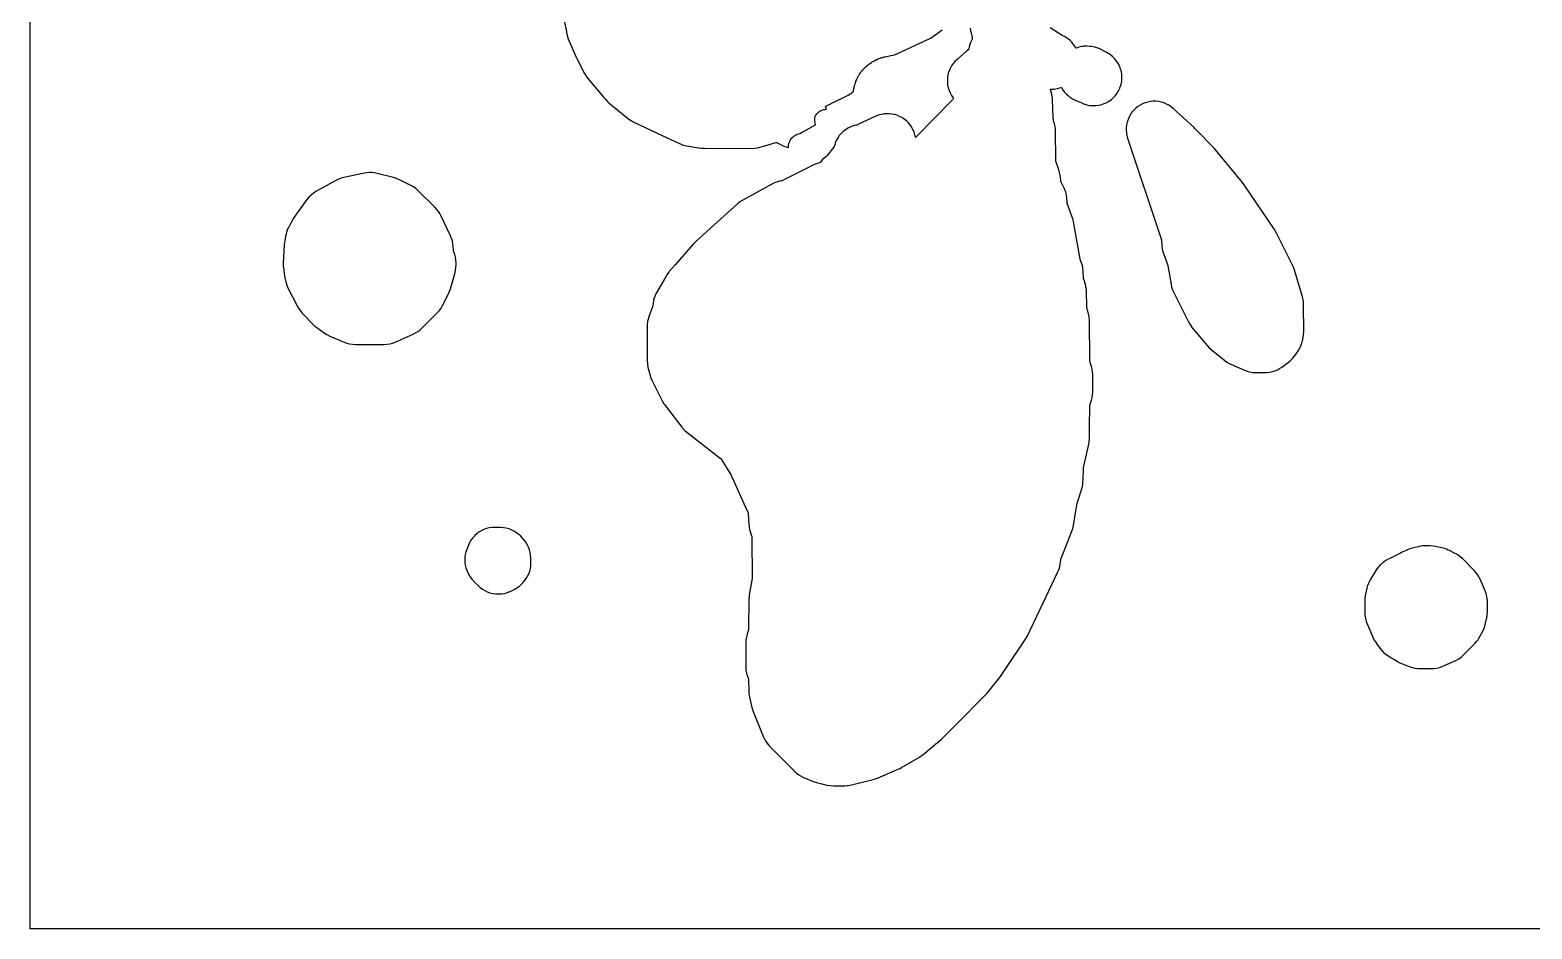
# Model space of a CAD drawing. Header units: millimetres. Extents: x 0 to 300, y 0 to 300.
# Drawn here: x 0 to 133.5, y 0 to 79.9 of the extents above; entities that cross this region are included whole.
import ezdxf

# ---------------------------------------------------------------- set-up
doc = ezdxf.new("R2010")
doc.units = ezdxf.units.MM
doc.layers.add('CUT', color=7, linetype='CONTINUOUS')

msp = doc.modelspace()

# ---------------------------------------------------------------- linework, layer by layer
at = {"layer": 'CUT'}
for points in [[(0.0614, 0), (0.0501, 0.0006), (0.0029, 0.0029), (0.0006, 0.0501), (0, 0.0614), (0, 299.9386), (0.0006, 299.9499), (0.0029, 299.9971), (0.0501, 299.9994), (0.0614, 300), (299.8528, 300), (299.9113, 299.9971), (299.9141, 299.9386), (299.9141, 0.0614), (299.9113, 0.0029), (299.8528, 0), (299.8528, 0)], [(103.304, 53.4369), (104.6246, 51.8421), (104.7933, 51.6579), (104.9796, 51.4914), (106.1972, 50.5083), (106.3808, 50.3733), (106.5761, 50.2557), (106.7812, 50.1563), (107.9457, 49.6561), (108.1778, 49.5698), (108.4173, 49.5069), (108.6618, 49.4679), (108.909, 49.4534), (109.7536, 49.4455), (109.9835, 49.454), (110.2115, 49.4835), (110.4359, 49.5339), (110.6548, 49.6046), (110.8661, 49.6952), (111.0683, 49.8048), (111.2596, 49.9326), (111.8221, 50.3469), (112.0293, 50.5175), (112.2171, 50.7092), (112.3832, 50.92), (112.6723, 51.3305), (112.8224, 51.5715), (112.9442, 51.828), (113.0361, 52.0966), (113.1169, 52.3855), (113.1173, 52.3868), (113.169, 52.6107), (113.1999, 52.8384), (113.2097, 53.0679), (113.2026, 55.4606), (113.1909, 55.6945), (113.188, 55.7145), (113.1875, 55.7244), (113.1536, 55.9567), (113.098, 56.1847), (112.428, 58.4642), (112.3572, 58.6711), (112.2686, 58.871), (112.2677, 58.873), (110.7702, 61.8887), (110.6038, 62.1745), (107.9249, 66.1473), (107.7772, 66.3447), (105.3742, 69.2449), (105.2445, 69.3896), (103.5421, 71.1466), (103.431, 71.2543), (101.6149, 72.9102), (101.4271, 73.0654), (101.225, 73.2016), (101.0107, 73.3174), (100.7861, 73.4119), (100.5534, 73.484), (100.3148, 73.5331), (100.0725, 73.5588), (99.8289, 73.5608), (99.5862, 73.539), (99.3468, 73.4938), (99.113, 73.4254), (98.8869, 73.3346), (98.6707, 73.2223), (98.4665, 73.0894), (98.2762, 72.9373), (98.1016, 72.7673), (97.9444, 72.5812), (97.806, 72.3807), (97.6878, 72.1677), (97.5909, 71.9441), (97.5163, 71.7122), (97.4645, 71.4741), (97.4362, 71.2322), (97.4316, 70.9886), (97.4507, 70.7457), (97.4933, 70.5058), (97.5591, 70.2712), (100.5393, 61.3436), (100.5409, 61.3387), (100.5527, 61.291), (100.5567, 61.2658), (100.5589, 61.2431), (100.6011, 60.6758), (100.6311, 60.4331), (100.6847, 60.1944), (100.7614, 59.9622), (101.1076, 59.0639), (101.1139, 59.046), (101.1356, 58.9669), (101.1392, 58.9482), (101.4163, 57.2922), (101.47, 57.0472), (101.5481, 56.8088), (101.6496, 56.5795), (102.9972, 53.906), (103.1374, 53.6629)], [(26.6371, 52.6945), (27.9258, 52.1475), (28.1611, 52.0612), (28.4038, 51.999), (28.6516, 51.9613), (28.9019, 51.9487), (31.4571, 51.9479), (31.7163, 51.9613), (31.9727, 52.0015), (32.2236, 52.068), (32.4662, 52.1602), (34.0647, 52.8648), (34.2734, 52.9687), (34.4715, 53.0915), (34.6573, 53.2323), (34.8292, 53.3897), (36.2088, 54.7771), (36.3831, 54.9718), (36.5362, 55.1837), (36.6663, 55.4104), (37.1934, 56.4512), (37.2922, 56.6723), (37.3691, 56.9018), (37.7749, 58.3399), (37.8265, 58.5607), (37.8579, 58.7853), (37.8688, 59.0118), (37.8693, 59.1904), (37.8573, 59.4423), (37.8199, 59.6918), (37.7576, 59.9362), (37.671, 60.1731), (37.6618, 60.1947), (37.6541, 60.2145), (37.6411, 60.2585), (37.6332, 60.3036), (37.6313, 60.3248), (37.61, 60.6796), (37.5844, 60.9165), (37.5364, 61.1498), (37.4664, 61.3775), (37.375, 61.5975), (36.525, 63.3969), (36.4224, 63.5914), (36.3031, 63.7762), (36.168, 63.9498), (36.0182, 64.1108), (34.4802, 65.6246), (34.2887, 65.7947), (34.0808, 65.9444), (33.8586, 66.0719), (32.8319, 66.5934), (32.575, 66.7062), (32.307, 66.7895), (30.8398, 67.1569), (30.6189, 67.2017), (30.3948, 67.2264), (30.1694, 67.2309), (29.9445, 67.2151), (29.722, 67.179), (27.9054, 66.8), (27.6583, 66.7351), (27.4191, 66.6453), (27.1903, 66.5316), (25.4088, 65.5294), (25.1834, 65.3863), (24.9746, 65.2199), (24.7847, 65.0322), (24.6158, 64.8253), (23.475, 63.2637), (23.3598, 63.0913), (23.2592, 62.91), (22.9609, 62.3156), (22.9549, 62.3035), (22.8678, 62.1099), (22.7975, 61.9097), (22.7445, 61.7042), (22.6371, 61.2013), (22.6026, 60.9995), (22.5848, 60.7956), (22.5096, 59.1801), (22.5125, 58.8968), (22.5474, 58.6157), (22.5726, 58.4775), (22.5789, 58.3232), (22.6259, 58.0304), (22.7401, 57.5164), (22.7936, 57.3155), (22.8636, 57.1198), (22.9496, 56.9306), (23.7352, 55.3767), (23.859, 55.1596), (24.0038, 54.9559), (24.1682, 54.7677), (24.1707, 54.7651), (25.1657, 53.7352), (25.32, 53.5884), (25.4863, 53.4554), (26.1366, 52.979), (26.3786, 52.8223)], [(40.6402, 29.9706), (40.8729, 29.8881), (41.1126, 29.8289), (41.3569, 29.7937), (41.6036, 29.7827), (41.6732, 29.783), (41.9033, 29.7948), (42.1314, 29.8277), (42.3555, 29.8815), (42.5738, 29.9557), (42.7842, 30.0496), (43.0398, 30.1782), (43.2751, 30.313), (43.4944, 30.4725), (43.6951, 30.6548), (43.7909, 30.7517), (43.955, 30.9352), (44.1003, 31.1339), (44.2254, 31.3459), (44.329, 31.5693), (44.4102, 31.8017), (44.4681, 32.0409), (44.5021, 32.2847), (44.5121, 32.5307), (44.5082, 32.9665), (44.4936, 33.2155), (44.4541, 33.4619), (44.3904, 33.7031), (44.3029, 33.9367), (44.1926, 34.1604), (44.0605, 34.3721), (43.9709, 34.5009), (43.8046, 34.7143), (43.6163, 34.9084), (43.4081, 35.081), (43.266, 35.1865), (43.0492, 35.3304), (42.8186, 35.451), (42.5768, 35.547), (42.3263, 35.6174), (42.0698, 35.6613), (41.8102, 35.6784), (41.3222, 35.6849), (41.0683, 35.6754), (40.8167, 35.6402), (40.5699, 35.5796), (40.3306, 35.4943), (40.1012, 35.3852), (39.884, 35.2533), (39.6813, 35.1001), (39.4953, 34.9271), (39.4929, 34.9246), (39.3309, 34.7406), (39.1877, 34.5416), (39.0647, 34.3295), (38.963, 34.1064), (38.8145, 33.7328), (38.8134, 33.7302), (38.7364, 33.5061), (38.681, 33.2757), (38.6476, 33.0411), (38.6365, 32.8044), (38.6479, 32.5677), (38.6817, 32.3332), (38.7376, 32.1029), (38.8149, 31.8789), (38.9132, 31.6633), (38.9863, 31.521), (39.1163, 31.2975), (39.2687, 31.0885), (39.4419, 30.8964), (39.4453, 30.893), (39.8234, 30.5149), (40.0064, 30.3491), (40.2048, 30.2023), (40.4168, 30.0757)], [(119.6373, 25.4225), (119.7309, 25.2941), (119.983, 24.9481), (120.1389, 24.755), (120.3131, 24.5784), (120.504, 24.4199), (120.7097, 24.2811), (121.5138, 23.7948), (121.7048, 23.6904), (121.9041, 23.6029), (122.6572, 23.3111), (122.8733, 23.2385), (123.0951, 23.1859), (123.3207, 23.1537), (123.5335, 23.1429), (123.5483, 23.1421), (124.5296, 23.1373), (124.6591, 23.1433), (124.7856, 23.1491), (125.039, 23.1872), (125.1628, 23.2189), (125.2872, 23.2509), (125.4234, 23.3012), (125.5276, 23.3398), (126.5884, 23.7948), (126.8019, 23.8987), (127.0047, 24.0224), (127.1947, 24.1648), (127.3704, 24.3246), (128.419, 25.3731), (128.591, 25.5638), (128.6715, 25.674), (128.7426, 25.7711), (128.8721, 25.993), (129.1199, 26.4724), (129.1204, 26.4734), (129.2393, 26.7408), (129.3262, 27.0202), (129.4648, 27.5799), (129.4674, 27.5936), (129.4705, 27.6062), (129.5173, 27.8621), (129.5188, 27.8705), (129.5188, 27.8707), (129.5254, 27.9066), (129.5433, 28.2115), (129.5419, 28.7626), (129.5434, 29.0137), (129.5319, 29.2699), (129.5287, 29.2914), (129.5276, 29.3114), (129.4885, 29.5619), (129.4243, 29.8071), (129.3355, 30.0447), (128.883, 31.0903), (128.7794, 31.3018), (128.6564, 31.5025), (128.5151, 31.6908), (128.3566, 31.865), (128.3528, 31.8688), (128.3017, 31.9199), (127.3103, 32.9116), (127.117, 33.0858), (126.9066, 33.239), (126.6814, 33.3694), (126.1712, 33.6306), (126.06, 33.6796), (125.9053, 33.7477), (125.77, 33.7894), (125.6277, 33.8332), (125.0499, 33.9749), (124.7519, 34.0291), (124.4495, 34.0469), (123.9967, 34.046), (123.9158, 34.0425), (123.792, 34.0372), (123.5888, 34.0117), (123.4715, 33.9871), (123.3884, 33.9696), (123.1066, 33.8984), (122.7513, 33.8084), (122.6306, 33.7708), (122.4919, 33.7276), (122.3596, 33.6699), (122.2428, 33.6191), (121.9596, 33.4769), (121.8004, 33.4037), (120.8028, 32.8962), (120.6588, 32.8239), (120.4554, 32.7096), (120.4317, 32.6932), (120.4205, 32.6868), (120.3773, 32.6555), (120.2635, 32.5768), (120.2344, 32.5524), (120.2115, 32.5358), (120.1599, 32.4898), (120.0848, 32.4267), (120.0523, 32.3938), (120.0191, 32.3641), (120.0031, 32.3483), (119.9326, 32.2725), (119.921, 32.2607), (119.916, 32.2547), (119.8613, 32.1958), (119.7327, 32.032), (119.6182, 31.858), (119.1165, 31.0222), (118.9947, 30.7932), (118.8973, 30.5528), (118.891, 30.5309), (118.8238, 30.3002), (118.6961, 29.7576), (118.6455, 29.467), (118.6447, 29.4511), (118.6445, 29.4499), (118.6427, 29.4152), (118.6296, 29.1725), (118.6297, 29.1545), (118.6296, 29.1518), (118.6299, 29.1209), (118.6347, 28.1264), (118.648, 27.8811), (118.6853, 27.6383), (118.689, 27.624), (118.6924, 27.6023), (118.754, 27.3654), (118.7596, 27.3503), (118.7642, 27.3327), (118.8484, 27.1054), (119.3545, 25.919), (119.4801, 25.6655), (119.6335, 25.4277), (119.6348, 25.4259)]]:
    msp.add_lwpolyline(points, close=True, dxfattribs=at)
for points in [[(47.4884, 80.7421), (47.6687, 79.7266), (47.7157, 79.5155), (47.7321, 79.4636), (47.7438, 79.4104), (47.8446, 79.1231), (48.5146, 77.5317), (48.5986, 77.3524), (49.2806, 76.0351), (49.4217, 75.7961), (49.5884, 75.5742), (51.0065, 73.8902), (51.1079, 73.7795), (51.1427, 73.7383), (51.2905, 73.5784), (51.4516, 73.432), (53.0417, 72.108), (53.2081, 71.9809), (53.3845, 71.8682), (53.39, 71.8652), (53.4216, 71.8449), (53.6152, 71.7429), (56.2498, 70.499), (57.6658, 69.8271), (57.8707, 69.7408), (57.8994, 69.7316), (57.8995, 69.7316), (57.8998, 69.7315), (58.0825, 69.6731), (58.0953, 69.6702), (58.1176, 69.6632), (58.3411, 69.615), (58.5456, 69.5806), (59.4253, 69.424), (59.6415, 69.3952), (59.7168, 69.3918), (59.7286, 69.3903), (59.9356, 69.3816), (64.1682, 69.3781), (64.4036, 69.389), (64.637, 69.422), (64.8662, 69.4769), (64.8672, 69.4772), (65.3235, 69.6094), (66.291, 69.8899), (66.3081, 69.8944), (66.3453, 69.9014), (66.3803, 69.8871), (66.3963, 69.8793), (66.7638, 69.6868), (66.9874, 69.5833), (67.2201, 69.5024), (67.4058, 69.4578), (67.407, 69.5698), (67.4195, 69.6849), (67.4429, 69.7982), (67.4772, 69.9088), (67.522, 70.0155), (67.5768, 70.1175), (67.6412, 70.2137), (67.7146, 70.3032), (67.7962, 70.3852), (67.8854, 70.459), (67.9813, 70.5239), (68.083, 70.5792), (68.1895, 70.6244), (68.2999, 70.6592), (68.3153, 70.6632), (68.4352, 70.7078), (68.5769, 70.7769), (68.9874, 71.0031), (69.0132, 71.0173), (69.8257, 71.4648), (69.8016, 71.5304), (69.7724, 71.6427), (69.7542, 71.7573), (69.7471, 71.8731), (69.7512, 71.9891), (69.7665, 72.1041), (69.7928, 72.2171), (69.8192, 72.2952), (69.8614, 72.3601), (69.9349, 72.4519), (70.017, 72.5361), (70.1069, 72.6119), (70.2039, 72.6785), (70.3069, 72.7353), (70.415, 72.7817), (70.5271, 72.8173), (70.6421, 72.8418), (70.759, 72.8549), (70.784, 72.8553), (70.7698, 72.9093), (70.6986, 73.1013), (70.7442, 73.1241), (70.771, 73.1371), (70.8247, 73.1624), (70.8518, 73.1747), (70.9179, 73.2037), (71.0322, 73.2608), (71.0981, 73.298), (71.1239, 73.3121), (71.1756, 73.3395), (71.2017, 73.353), (72.7211, 74.1131), (72.8663, 74.1979), (73.1017, 74.3568), (73.1548, 74.3963), (73.1616, 74.4025), (73.1678, 74.4093), (73.1734, 74.4167), (73.1782, 74.4245), (73.1823, 74.4328), (73.1855, 74.4414), (73.188, 74.4503), (73.1993, 74.5155), (73.2026, 74.5424), (73.2111, 74.599), (73.2307, 74.7119), (73.2419, 74.7681), (73.2655, 74.8737), (73.2793, 74.9293), (73.3096, 75.0398), (73.3261, 75.0947), (73.3597, 75.1976), (73.3787, 75.2516), (73.4194, 75.3587), (73.4411, 75.4117), (73.4843, 75.511), (73.5084, 75.563), (73.5591, 75.6657), (73.5857, 75.7164), (73.6382, 75.8111), (73.6672, 75.8605), (73.7275, 75.9579), (73.7588, 76.0059), (73.8201, 76.0952), (73.8537, 76.1416), (73.9229, 76.2328), (73.9587, 76.2776), (74.0282, 76.3606), (74.066, 76.4036), (74.1437, 76.4878), (74.1835, 76.529), (74.2607, 76.605), (74.3024, 76.6442), (74.3878, 76.7206), (74.4314, 76.7578), (74.5154, 76.8261), (74.5607, 76.8611), (74.6529, 76.9291), (74.6999, 76.9619), (74.79, 77.0219), (74.8385, 77.0525), (74.9368, 77.1113), (74.9866, 77.1395), (75.0821, 77.1906), (75.1332, 77.2164), (75.2367, 77.2656), (75.289, 77.289), (75.3889, 77.3307), (75.4422, 77.3516), (75.5499, 77.3906), (75.6042, 77.4089), (75.7129, 77.4426), (75.7403, 77.4507), (75.7954, 77.4664), (75.8231, 77.4739), (75.8414, 77.4786), (75.8553, 77.4821), (75.8831, 77.4889), (75.897, 77.4923), (75.9551, 77.5058), (75.9691, 77.509), (75.9971, 77.5151), (76.0111, 77.5181), (76.7673, 77.6754), (76.844, 77.6959), (76.9179, 77.7251), (79.9706, 79.1354), (80.0313, 79.1671), (80.0886, 79.2047), (81.0707, 79.9194)], [(83.5758, 80.0689), (83.5982, 79.862), (83.6166, 79.7736), (83.6205, 79.7548), (83.6477, 79.6239), (83.6896, 79.4897), (83.7201, 79.3917), (83.7443, 79.3258), (83.7468, 79.2872), (83.7467, 79.2684), (83.743, 79.1482), (83.7378, 79.085), (83.7095, 79.0323), (83.6122, 78.8299), (83.5335, 78.6195), (83.4739, 78.403), (83.4346, 78.1848), (83.4345, 78.1845), (83.3915, 78.1435), (83.2497, 78.0208), (82.3946, 77.281), (82.2128, 77.1069), (82.0628, 76.9312), (82.0494, 76.9154), (81.906, 76.7084), (81.7842, 76.488), (81.6852, 76.2565), (81.61, 76.0162), (81.5593, 75.7696), (81.5453, 75.6325), (81.5337, 75.5192), (81.5336, 75.4288), (81.5335, 75.2674), (81.5585, 75.0169), (81.6086, 74.7701), (81.6833, 74.5297), (81.7818, 74.298), (81.9031, 74.0773), (82.0459, 73.87), (82.0607, 73.8507), (82.089, 73.8138), (82.0631, 73.7768), (82.0291, 73.7352), (81.9887, 73.689), (81.9376, 73.6338), (78.7472, 70.3919), (78.7065, 70.3544), (78.7031, 70.3738), (78.7017, 70.3817), (78.6493, 70.6169), (78.5744, 70.846), (78.4778, 71.0668), (78.3604, 71.2772), (78.2232, 71.4754), (78.0677, 71.6595), (77.8951, 71.8277), (77.7071, 71.9785), (77.5725, 72.0667), (77.5055, 72.1105), (77.3529, 72.1906), (77.2921, 72.2225), (77.069, 72.3134), (76.8635, 72.3749), (76.8381, 72.3825), (76.6016, 72.4289), (76.3618, 72.4524), (76.2709, 72.4525), (76.1208, 72.4527), (75.9009, 72.4317), (75.8809, 72.4298), (75.6443, 72.3839), (75.529, 72.3497), (75.4133, 72.3154), (75.1899, 72.225), (73.5886, 71.4852), (73.5678, 71.4763), (73.4803, 71.4474), (73.4789, 71.447), (73.4696, 71.4447), (73.3892, 71.4276), (73.3074, 71.4058), (73.2675, 71.3952), (73.1567, 71.3663), (73.1516, 71.3644), (73.1462, 71.3629), (73.0272, 71.3181), (72.92, 71.2781), (72.9156, 71.2759), (72.9109, 71.2742), (72.7959, 71.2169), (72.6934, 71.1665), (72.6897, 71.1641), (72.6857, 71.1622), (72.5757, 71.0929), (72.4792, 71.0326), (72.4762, 71.0302), (72.4729, 71.0281), (72.369, 70.947), (72.2797, 70.8777), (72.2773, 70.8754), (72.2747, 70.8734), (72.1777, 70.7806), (72.0968, 70.7035), (72.095, 70.7014), (72.093, 70.6995), (72.0038, 70.5951), (71.9323, 70.5118), (71.9311, 70.51), (71.9297, 70.5083), (71.8489, 70.3917), (71.7881, 70.3044), (71.7873, 70.303), (71.7864, 70.3016), (71.7139, 70.1707), (71.6656, 70.0835), (71.6651, 70.0825), (71.6646, 70.0816), (71.5988, 69.9281), (71.5659, 69.8514), (71.5658, 69.8509), (71.5655, 69.8504), (71.4902, 69.6105), (71.4871, 69.5984), (71.4649, 69.5132), (71.443, 69.4781), (71.4311, 69.4621), (71.4204, 69.4484), (70.8611, 68.7323), (70.8479, 68.7162), (70.8181, 68.6854), (70.7853, 68.6578), (70.7417, 68.6268), (70.7431, 68.6249), (70.5948, 68.5137), (70.4111, 68.3448), (70.245, 68.1584), (70.1887, 68.0808), (70.0376, 68.0467), (69.9977, 68.0336), (69.8074, 67.9709), (69.5857, 67.8731), (69.0022, 67.5811), (69.0021, 67.5811), (68.1715, 67.1656), (66.8913, 66.5251), (66.8865, 66.5228), (66.8746, 66.518), (66.8745, 66.518), (66.84, 66.5039), (66.8374, 66.5031), (66.8159, 66.4965), (66.8042, 66.4936), (66.7926, 66.4907), (66.6535, 66.46), (66.5975, 66.4476), (66.3678, 66.3852), (66.145, 66.3012), (66.1043, 66.2812), (65.9313, 66.1964), (63.3487, 64.7739), (63.1029, 64.6193), (62.8766, 64.4372), (60.8098, 62.5654), (59.1481, 61.0606), (58.9467, 60.8559), (57.3522, 59.0377), (56.8127, 58.4225), (56.7789, 58.38), (56.6621, 58.2331), (56.5924, 58.1255), (56.5306, 58.0301), (55.7053, 56.6096), (55.5861, 56.3772), (55.4917, 56.1337), (55.4799, 56.0902), (55.4233, 55.8816), (55.3816, 55.6238), (55.375, 55.563), (55.3614, 55.4384), (55.3581, 55.4144), (55.3539, 55.3965), (55.3474, 55.3689), (55.3452, 55.3596), (55.3426, 55.3487), (55.335, 55.3164), (55.3273, 55.2933), (54.9981, 54.4008), (54.9685, 54.3082), (54.9303, 54.1882), (54.8928, 54.02), (54.8817, 53.9704), (54.8753, 53.9212), (54.8528, 53.7492), (54.8436, 53.5262), (54.8458, 52.9463), (54.855, 50.5064), (54.873, 50.2159), (54.9247, 49.9294), (55.0748, 49.3073), (55.1587, 49.0309), (55.2739, 48.7659), (56.2228, 46.8886), (56.3382, 46.6848), (56.3762, 46.6302), (56.4721, 46.4926), (57.9196, 44.6099), (57.9681, 44.5521), (58.0564, 44.4468), (58.1794, 44.3232), (58.2066, 44.2959), (58.3691, 44.1584), (61.3541, 41.8427), (61.3639, 41.8348), (61.3681, 41.8313), (61.3954, 41.8059), (61.4173, 41.7763), (61.4272, 41.7609), (62.3046, 40.3203), (62.3418, 40.2547), (62.3749, 40.187), (63.5939, 37.485), (63.7985, 37.0314), (63.8055, 37.015), (63.8069, 37.0108), (63.8176, 36.98), (63.8232, 36.9439), (63.8245, 36.9282), (63.8247, 36.9259), (63.8857, 35.9586), (63.904, 35.785), (63.9079, 35.748), (63.9173, 35.6991), (63.9479, 35.54), (64.0053, 35.3362), (64.1334, 34.9461), (64.1393, 34.9264), (64.1483, 34.8847), (64.1529, 34.8424), (64.1536, 34.8217), (64.171, 31.1198), (64.1706, 31.1011), (64.1637, 31.0237), (64.1607, 31.0052), (63.9435, 29.8387), (63.9138, 29.6313), (63.9042, 29.467), (63.9016, 29.4222), (63.8554, 26.6121), (63.8546, 26.5918), (63.8536, 26.5834), (63.8496, 26.5502), (63.8404, 26.5093), (63.8344, 26.4899), (63.7468, 26.2287), (63.7422, 26.2149), (63.7357, 26.1916), (63.6704, 25.9554), (63.6269, 25.6896), (63.6123, 25.4208), (63.6112, 23.3285), (63.6206, 23.1111), (63.635, 23.0008), (63.6488, 22.8954), (63.6721, 22.79), (63.6957, 22.6829), (63.7383, 22.5472), (63.7608, 22.4753), (63.8294, 22.2861), (63.8357, 22.2673), (63.836, 22.2665), (63.8462, 22.2253), (63.8521, 22.1832), (63.8534, 22.1627), (63.8884, 21.1969), (63.8959, 20.9876), (63.9006, 20.934), (63.9177, 20.7365), (63.9646, 20.4893), (63.9647, 20.4889), (64.1587, 19.6889), (64.2703, 19.3414), (65.192, 17.0606), (65.2807, 16.8691), (65.2963, 16.8354), (65.3017, 16.8261), (65.4224, 16.6216), (65.5691, 16.4213), (65.735, 16.2366), (67.9421, 14.0115), (68.1239, 13.8455), (68.321, 13.6982), (68.5317, 13.571), (68.7539, 13.4651), (69.6043, 13.1101), (69.8002, 13.0377), (70.0015, 12.982), (70.3739, 12.8955), (70.831, 12.7893), (71.1202, 12.7397), (71.4132, 12.7244), (72.2626, 12.73), (72.424, 12.7311), (72.6383, 12.7451), (72.7181, 12.7504), (73.0079, 12.8041), (74.942, 13.2825), (75.0515, 13.3142), (75.1315, 13.3374), (75.2853, 13.3954), (75.3161, 13.407), (77.0259, 14.1306), (77.3081, 14.2717), (77.4627, 14.3615), (79.0434, 15.2805), (79.2162, 15.3907), (79.3793, 15.5146), (80.3123, 16.2855), (80.9741, 16.8324), (81.1335, 16.9782), (81.1594, 17.0018), (82.3491, 18.2052), (84.8785, 20.7635), (85.0356, 20.938), (86.1713, 22.3259), (86.2486, 22.4301), (86.3127, 22.5165), (86.6769, 23.0595), (88.4801, 25.7479), (88.6139, 25.9828), (88.6602, 26.0641), (90.0557, 28.9891), (91.3381, 31.6771), (91.4412, 31.9273), (91.5167, 32.1871), (91.5636, 32.4536), (91.5786, 32.5773), (91.6092, 32.8303), (91.6116, 32.8473), (91.6189, 32.8821), (91.6204, 32.8869), (91.6292, 32.9162), (91.6326, 32.9254), (91.6351, 32.9319), (92.1705, 34.2742), (92.5955, 35.3398), (92.682, 35.596), (92.7402, 35.86), (92.9521, 37.147), (93.0413, 37.6894), (93.0478, 37.7213), (93.0584, 37.7741), (93.0792, 37.8497), (93.0814, 37.8575), (93.4769, 39.1161), (93.5056, 39.2239), (93.5342, 39.3313), (93.5632, 39.4998), (93.572, 39.5508), (93.5789, 39.6346), (93.5902, 39.7728), (93.5968, 39.9489), (93.6316, 40.8867), (93.6327, 40.9047), (93.6343, 40.9169), (93.6422, 40.9789), (93.6458, 40.9966), (93.7035, 41.2563), (94.1078, 43.0743), (94.1501, 43.3247), (94.1506, 43.3276), (94.153, 43.3647), (94.1672, 43.584), (94.1803, 44.5738), (94.2061, 46.5242), (94.2067, 46.5398), (94.2069, 46.5442), (94.2116, 46.585), (94.2203, 46.6252), (94.226, 46.6443), (94.3128, 46.911), (94.3387, 46.9905), (94.4023, 47.2237), (94.4431, 47.4619), (94.4607, 47.7019), (94.4607, 47.7029), (94.4786, 48.4268), (94.4786, 48.5497), (94.4604, 49.2892), (94.4438, 49.5214), (94.4057, 49.7511), (94.3465, 49.9762), (94.2262, 50.3593), (94.2245, 50.3655), (94.2209, 50.3779), (94.2127, 50.4169), (94.2084, 50.4566), (94.2077, 50.4759), (94.2066, 50.5653), (94.1643, 54.1183), (94.145, 54.4001), (94.094, 54.6779), (94.0251, 54.9052), (94.012, 54.9482), (93.9975, 54.9878), (93.9474, 55.1246), (93.9432, 55.1371), (93.9406, 55.145), (93.9299, 55.1883), (93.924, 55.2324), (93.9233, 55.2458), (93.9229, 55.254), (93.887, 56.7356), (93.8723, 56.9524), (93.8567, 57.0528), (93.8389, 57.1671), (93.7869, 57.378), (93.7168, 57.5837), (93.6537, 57.7455), (93.6463, 57.766), (93.6362, 57.804), (93.6347, 57.8094), (93.6279, 57.8539), (93.6264, 57.8756), (93.6072, 58.3327), (93.6004, 58.4968), (93.5791, 58.7341), (93.5763, 58.749), (93.5353, 58.9682), (93.4694, 59.1972), (93.4689, 59.1985), (93.382, 59.4188), (93.3662, 59.4539), (93.3533, 59.4885), (93.3436, 59.5242), (93.3402, 59.5411), (92.7428, 62.8865), (92.6883, 63.1243), (92.6108, 63.3556), (92.2018, 64.4039), (92.1962, 64.4197), (92.1951, 64.4227), (92.184, 64.4624), (92.177, 64.5031), (92.1751, 64.5229), (92.144, 64.967), (92.1187, 65.1744), (92.1129, 65.2227), (92.0555, 65.4738), (91.9726, 65.7177), (91.8651, 65.9518), (91.6478, 66.367), (91.6397, 66.3833), (91.6326, 66.4005), (91.6254, 66.4182), (91.6209, 66.4394), (91.6177, 66.4547), (91.6171, 66.4592), (91.6152, 66.473), (91.5768, 66.8094), (91.559, 66.9651), (91.5162, 67.2209), (91.4471, 67.471), (91.1897, 68.244), (91.182, 68.272), (91.1722, 68.3075), (91.1685, 68.3731), (91.1597, 70.8683), (91.1484, 71.0971), (91.1161, 71.3239), (91.0633, 71.5468), (90.9776, 71.8466), (90.9642, 71.8974), (90.9603, 71.9136), (90.9409, 72.0119), (90.9299, 72.1115), (90.9288, 72.1281), (90.9263, 72.1806), (90.8876, 73.648), (90.8668, 73.8984), (90.8643, 73.9286), (90.8096, 74.2049), (90.7161, 74.5684), (90.7046, 74.6244), (90.7979, 74.6267), (91.0452, 74.6452), (91.2895, 74.688), (91.4025, 74.7197), (91.5283, 74.7549), (91.6704, 74.8103), (91.7824, 74.6147), (91.9246, 74.4145), (92.0667, 74.2513), (92.0858, 74.2293), (92.2644, 74.0608), (92.4587, 73.9106), (92.4798, 73.8974), (92.6667, 73.7802), (92.7888, 73.7195), (92.8865, 73.6708), (93.5483, 73.3812), (93.6471, 73.3437), (93.7807, 73.293), (93.9394, 73.2502), (94.0206, 73.2283), (94.2003, 73.1986), (94.2657, 73.1878), (94.5137, 73.1718), (94.762, 73.1805), (95.0083, 73.2138), (95.1757, 73.2536), (95.25, 73.2713), (95.3099, 73.2921), (95.4848, 73.3526), (95.5593, 73.387), (95.7104, 73.4568), (95.8803, 73.5568), (95.9245, 73.5829), (96.1251, 73.7296), (96.3101, 73.8955), (96.4777, 74.0789), (96.6263, 74.2781), (96.6994, 74.3997), (96.7544, 74.4911), (96.8607, 74.7157), (96.9052, 74.8406), (96.9442, 74.9497), (96.9692, 75.0507), (97.004, 75.1909), (97.0275, 75.3536), (97.0396, 75.4368), (97.0506, 75.6851), (97.0486, 75.7207), (97.0369, 75.9332), (96.9986, 76.1787), (96.9362, 76.4192), (96.8502, 76.6523), (96.81, 76.7349), (96.7415, 76.8758), (96.6111, 77.0873), (96.4604, 77.2849), (96.3852, 77.3653), (96.2908, 77.4665), (96.199, 77.547), (96.104, 77.6304), (96.0867, 77.644), (95.8777, 77.793), (95.8344, 77.8176), (95.6545, 77.9197), (95.1345, 78.1806), (94.938, 78.2688), (94.8071, 78.3145), (94.7346, 78.3398), (94.6561, 78.3598), (94.5259, 78.393), (94.3134, 78.428), (94.1888, 78.4431), (93.9439, 78.4605), (93.6985, 78.4539), (93.6094, 78.4426), (93.4548, 78.4232), (93.2154, 78.3687), (93.0756, 78.3221), (92.9825, 78.2911), (92.9517, 78.2773), (92.8828, 78.407), (92.7453, 78.6134), (92.6645, 78.7119), (92.588, 78.8052), (92.4125, 78.9804), (92.2205, 79.1374), (92.047, 79.2527), (92.014, 79.2746), (91.7948, 79.3907), (91.7714, 79.4016), (91.7524, 79.4125), (90.6655, 80.0762)]]:
    msp.add_lwpolyline(points, dxfattribs=at)

doc.saveas('drawing.dxf')
